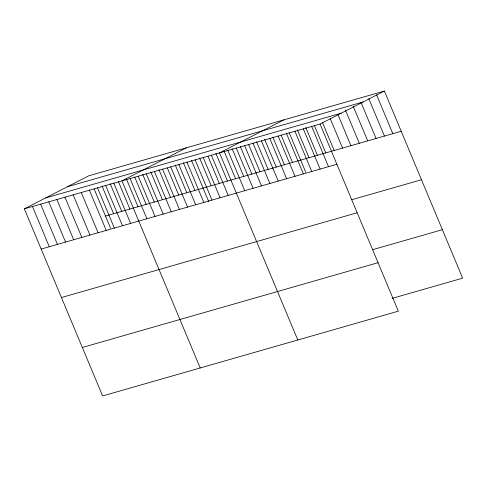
<?xml version="1.0" encoding="UTF-8"?>
<svg xmlns="http://www.w3.org/2000/svg" width="487" height="487" viewBox="0 0 487 487"><rect width="100%" height="100%" fill="white"/><g stroke="black" fill="none" stroke-linecap="round" stroke-linejoin="round"><path stroke-width="0.73" d="M24.35 208.844L320.069 124.063L398.336 311.169L102.617 395.949L24.35 208.844L88.664 175.831L384.383 91.051L462.65 278.156L392.132 298.379M186.253 147.853L121.939 180.866L200.206 367.971M283.836 119.875L219.521 152.888L297.788 339.993M320.069 124.063L384.383 91.051M67.443 186.722L363.156 101.941M45.577 197.947L341.29 113.167M105.49 216.051L401.209 131.271M41.176 249.064L336.894 164.283M351.663 199.761L421.48 179.746M61.453 297.539L357.166 212.758M372.555 249.703L442.373 229.687M82.346 347.481L378.058 262.7M376.585 94.837L392.826 133.675M368.787 98.63L384.45 136.08M360.989 102.416L376.074 138.478M353.185 106.209L367.691 140.883M345.386 109.995L359.315 143.281M337.881 114.482L350.938 145.686M330.083 118.268L342.556 148.091M322.577 122.748L334.179 150.489M314.194 125.153L325.797 152.894M311.686 126.462L328.512 166.688M305.818 127.557L317.421 155.292M303.31 128.866L320.136 169.086M297.435 129.956L309.044 157.697M294.927 131.265L311.753 171.491M289.351 133.054L305.733 172.215M286.551 133.669L303.377 173.896M281.218 135.386L292.529 162.433M278.174 136.074L295 176.294M272.793 137.024L284.402 164.764M269.792 138.472L286.618 178.699M264.66 139.355L276.269 167.096M261.416 140.877L278.241 181.097M256.533 141.687L268.136 169.427M253.039 143.275L269.865 183.502M248.687 144.712L260.003 171.759M244.657 145.68L261.482 185.906M240.268 146.35L251.87 174.09M236.28 148.085L253.106 188.305M232.135 148.681L243.737 176.422M227.904 150.483L244.73 190.709M224.002 151.013L235.605 178.753M215.869 153.344L227.472 181.085M211.388 155.219L228.214 195.439M208.028 156.37L219.345 183.416M203.256 157.551L220.081 197.771M199.603 158.007L211.212 185.748M195.129 159.882L211.955 200.102M191.476 160.339L208.71 201.539M186.996 162.214L203.822 202.434M183.343 162.67L194.946 190.411M178.863 164.545L195.689 204.765M175.21 165.002L186.813 192.742M170.73 166.877L187.556 207.097M167.37 168.027L178.68 195.074M162.597 169.208L179.423 209.428M158.945 169.665L170.547 197.405M154.464 171.54L171.29 211.76M150.812 171.996L162.415 199.737M146.331 173.871L163.157 214.091M142.679 174.328L154.282 202.068M138.198 176.203L155.024 216.423M134.838 177.353L146.155 204.4M130.066 178.534L146.891 218.754M126.413 178.991L138.022 206.732M118.286 181.322L129.889 209.063M113.806 183.197L130.632 223.417M110.153 183.654L121.756 211.395M105.673 185.529L122.499 225.749M102.02 185.985L113.623 213.726M97.54 187.86L114.366 228.08M94.18 189.011L110.561 228.172M89.407 190.192L106.233 230.412M81.274 192.523L98.1 232.743M73.141 194.855L89.967 235.075M65.008 197.186L81.834 237.406M56.882 199.518L73.707 239.738M48.749 201.849L65.575 242.069M40.616 204.181L57.442 244.401M32.483 206.512L49.309 246.732"/></g></svg>
